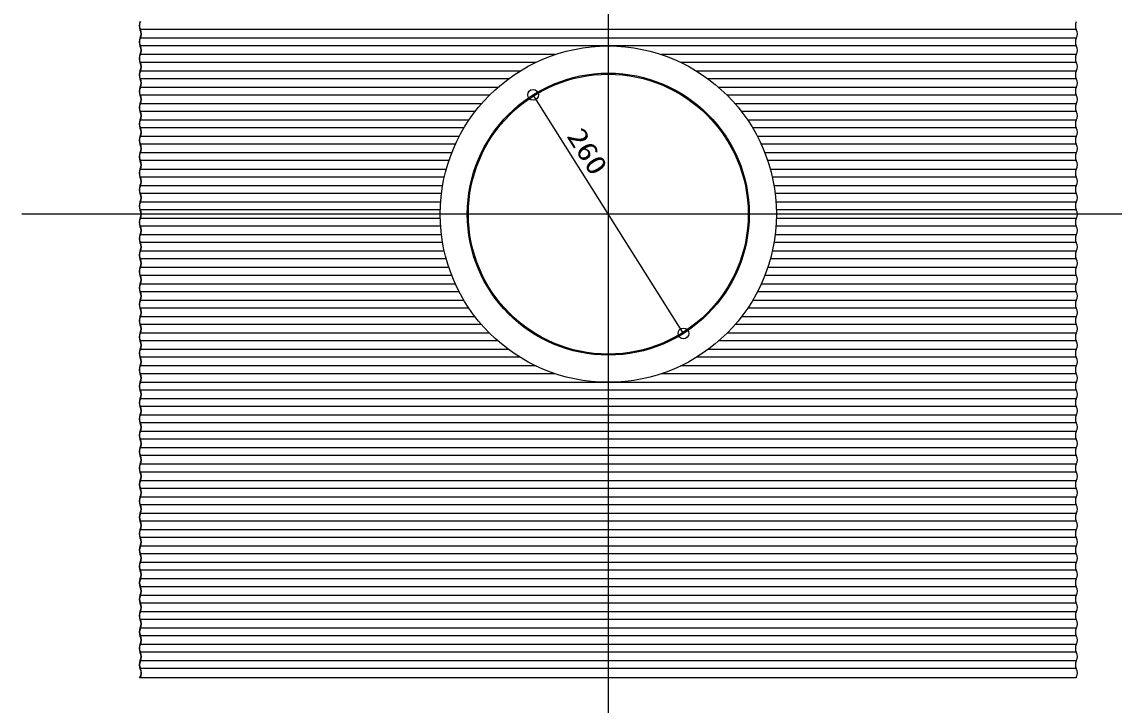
# Model space of a CAD drawing. Units: millimetres at full size; details may follow other scales. Extents: x -1447 to 1447, y -1005 to 1005.
# Drawn here: x -555 to 452, y -176 to 454 of the extents above; entities that cross this region are included whole.
import ezdxf
from ezdxf.enums import TextEntityAlignment as Align

# ---------------------------------------------------------------- set-up
doc = ezdxf.new("R2010")
doc.units = ezdxf.units.MM
doc.header["$LTSCALE"] = 10
doc.layers.add('F-F', color=134, linetype='Continuous')
doc.styles.add('ＭＳ ゴシック', font='')
doc.styles.get('ＭＳ ゴシック').set_extended_font_data('MS Gothic')

msp = doc.modelspace()

# ---------------------------------------------------------------- linework, layer by layer
at = {"layer": 'F-F', "color": 7}
for p, q in [((-14.15, 784.95), (-14.15, -760.1)), ((417.38, 447.23), (-445.59, 447.23)), ((417.38, 439.23), (-445.59, 439.23)), ((-14.15, 432.12), (-445.59, 432.12)), ((-63.15, 424.13), (-445.59, 424.13)), ((417.38, 432.12), (-14.15, 432.12)), ((417.38, 424.13), (34.85, 424.13)), ((-80.79, 417.02), (-445.59, 417.02)), ((417.38, 417.02), (52.49, 417.02)), ((-95.48, 409.02), (-445.59, 409.02)), ((417.38, 409.02), (67.18, 409.02)), ((-106.02, 401.91), (-445.59, 401.91)), ((-116, 393.92), (-445.59, 393.92)), ((417.38, 401.91), (77.72, 401.91)), ((417.38, 393.92), (87.7, 393.92)), ((-123.62, 386.81), (-445.59, 386.81)), ((417.38, 386.81), (95.32, 386.81)), ((-131.09, 378.81), (-445.59, 378.81)), ((417.38, 378.81), (102.79, 378.81)), ((-136.91, 371.7), (-445.59, 371.7)), ((-142.68, 363.71), (-445.59, 363.71)), ((417.38, 371.7), (108.61, 371.7)), ((417.38, 363.71), (114.38, 363.71)), ((-147.19, 356.6), (-445.59, 356.6)), ((417.38, 356.6), (118.9, 356.6)), ((-151.66, 348.6), (-445.59, 348.6)), ((417.38, 348.6), (123.36, 348.6)), ((-155.13, 341.49), (-445.59, 341.49)), ((-158.52, 333.5), (-445.59, 333.5)), ((417.38, 341.49), (126.83, 341.49)), ((417.38, 333.5), (130.22, 333.5)), ((-161.1, 326.39), (-445.59, 326.39)), ((417.38, 326.39), (132.8, 326.39)), ((-163.54, 318.39), (-445.59, 318.39)), ((417.38, 318.39), (135.24, 318.39)), ((-165.33, 311.28), (-445.59, 311.28)), ((-166.92, 303.29), (-445.59, 303.29)), ((417.38, 311.28), (137.03, 311.28)), ((417.38, 303.29), (138.62, 303.29)), ((-167.97, 296.18), (-445.59, 296.18)), ((417.38, 296.18), (139.67, 296.18)), ((-168.75, 288.18), (-445.59, 288.18)), ((417.38, 288.18), (140.45, 288.18)), ((526.58, 277.08), (-554.88, 277.08)), ((-169.1, 281.07), (-445.59, 281.07)), ((-169.1, 273.08), (-445.59, 273.08)), ((417.38, 281.07), (140.8, 281.07)), ((417.38, 273.08), (140.8, 273.08)), ((-168.75, 265.97), (-445.59, 265.97)), ((417.38, 265.97), (140.45, 265.97)), ((-167.97, 257.97), (-445.59, 257.97)), ((417.38, 257.97), (139.67, 257.97)), ((-166.92, 250.86), (-445.59, 250.86)), ((-165.33, 242.87), (-445.59, 242.87)), ((417.38, 242.87), (137.03, 242.87)), ((417.38, 250.86), (138.62, 250.86)), ((-163.54, 235.76), (-445.59, 235.76)), ((417.38, 235.76), (135.24, 235.76)), ((-161.1, 227.76), (-445.59, 227.76)), ((417.38, 227.76), (132.8, 227.76)), ((-158.52, 220.65), (-445.59, 220.65)), ((-155.13, 212.66), (-445.59, 212.66)), ((417.38, 212.66), (126.83, 212.66)), ((417.38, 220.65), (130.22, 220.65)), ((-151.66, 205.55), (-445.59, 205.55)), ((417.38, 205.55), (123.36, 205.55)), ((-147.19, 197.55), (-445.59, 197.55)), ((417.38, 197.55), (118.9, 197.55)), ((-142.68, 190.44), (-445.59, 190.44)), ((-136.91, 182.45), (-445.59, 182.45)), ((417.38, 182.45), (108.61, 182.45)), ((417.38, 190.44), (114.38, 190.44)), ((-131.09, 175.34), (-445.59, 175.34)), ((417.38, 175.34), (102.79, 175.34)), ((-123.62, 167.34), (-445.59, 167.34)), ((417.38, 167.34), (95.32, 167.34)), ((-116, 160.23), (-445.59, 160.23)), ((-106.02, 152.24), (-445.59, 152.24)), ((417.38, 152.24), (77.72, 152.24)), ((417.38, 160.23), (87.7, 160.23)), ((-95.48, 145.13), (-445.59, 145.13)), ((417.38, 145.13), (67.18, 145.13)), ((-80.79, 137.13), (-445.59, 137.13)), ((417.38, 137.13), (52.49, 137.13)), ((-63.15, 130.02), (-445.59, 130.02)), ((-14.15, 122.03), (-445.59, 122.03)), ((417.38, 122.03), (-14.15, 122.03)), ((417.38, 130.02), (34.85, 130.02)), ((417.38, 114.92), (-445.59, 114.92)), ((417.38, 106.92), (-445.59, 106.92)), ((417.38, 99.81), (-445.59, 99.81)), ((417.38, 91.82), (-445.59, 91.82)), ((417.38, 84.71), (-445.59, 84.71)), ((417.38, 76.71), (-445.59, 76.71)), ((417.38, 69.6), (-445.59, 69.6)), ((417.38, 61.61), (-445.59, 61.61)), ((417.38, 54.5), (-445.59, 54.5)), ((417.38, 46.5), (-445.59, 46.5)), ((417.38, 39.39), (-445.59, 39.39)), ((417.38, 31.4), (-445.59, 31.4)), ((417.38, 24.29), (-445.59, 24.29)), ((417.38, 16.29), (-445.59, 16.29)), ((417.38, 9.18), (-445.59, 9.18)), ((417.38, 1.19), (-445.59, 1.19)), ((417.38, -5.92), (-445.59, -5.92)), ((417.38, -13.92), (-445.59, -13.92)), ((417.38, -21.03), (-445.59, -21.03)), ((417.38, -29.02), (-445.59, -29.02)), ((417.38, -36.13), (-445.59, -36.13)), ((417.38, -44.13), (-445.59, -44.13)), ((417.38, -51.24), (-445.59, -51.24)), ((417.38, -59.23), (-445.59, -59.23)), ((417.38, -66.34), (-445.59, -66.34)), ((417.38, -74.34), (-445.59, -74.34)), ((417.38, -81.45), (-445.59, -81.45)), ((417.38, -89.44), (-445.59, -89.44)), ((417.38, -96.55), (-445.59, -96.55)), ((417.38, -104.55), (-445.59, -104.55)), ((417.38, -111.66), (-445.59, -111.66)), ((417.38, -119.65), (-445.59, -119.65)), ((417.38, -126.76), (-445.59, -126.76)), ((417.38, -134.76), (-445.59, -134.76)), ((417.38, -141.87), (-445.59, -141.87))]:
    msp.add_line(p, q, dxfattribs=at)
at = {"layer": 'F-F', "color": 4}
msp.add_line((55.19, 167.11), (-83.48, 387.04), dxfattribs=at)
at = {"layer": 'F-F'}
msp.add_line((417.12, -150.42), (-446.3, -150.42), dxfattribs=at)
for radius in [155, 130, 129]:
    msp.add_circle((-14.15, 277.08), radius, dxfattribs=at)
at = {"layer": 'F-F', "color": 4}
for centre in [(-83.48, 387.04), (55.19, 167.11)]:
    msp.add_circle(centre, 5, dxfattribs=at)
at = {"layer": 'F-F'}
for centre, radius, start, end in [((-437.91, 450.78), 8.74, 152.7637, 207.2363), ((-438.69, 450.78), 7.77, 152.76406, 207.23594), ((424.29, 450.78), 7.77, 152.76373, 207.23627), ((-452.58, 443.23), 7.76, 332.76171, 27.23829), ((-453.36, 443.23), 8.74, 332.76363, 27.23637), ((409.61, 443.23), 8.74, 332.76261, 27.23739), ((-437.91, 435.68), 8.74, 152.76363, 207.23637), ((-438.69, 435.68), 7.77, 152.76406, 207.23594), ((424.29, 435.68), 7.77, 152.76373, 207.23627), ((-437.91, 420.57), 8.74, 152.76363, 207.23637), ((-438.69, 420.57), 7.77, 152.76406, 207.23594), ((-452.58, 428.13), 7.76, 332.76171, 27.23829), ((-453.36, 428.13), 8.74, 332.76363, 27.23637), ((424.29, 420.57), 7.77, 152.76373, 207.23627), ((409.61, 428.13), 8.74, 332.76261, 27.23739), ((-452.58, 413.02), 7.76, 332.76177, 27.23823), ((-453.36, 413.02), 8.74, 332.76363, 27.23637), ((409.61, 413.02), 8.74, 332.76261, 27.23739), ((-437.91, 405.47), 8.74, 152.76363, 207.23637), ((-438.69, 405.47), 7.77, 152.76406, 207.23594), ((424.29, 405.47), 7.77, 152.76373, 207.23627), ((-437.91, 390.36), 8.74, 152.76363, 207.23637), ((-438.69, 390.36), 7.77, 152.76403, 207.23597), ((-452.58, 397.92), 7.76, 332.76174, 27.23826), ((-453.36, 397.92), 8.74, 332.76367, 27.23633), ((424.29, 390.36), 7.77, 152.7637, 207.2363), ((409.61, 397.92), 8.74, 332.76265, 27.23735), ((-452.58, 382.81), 7.76, 332.76174, 27.23826), ((-453.36, 382.81), 8.74, 332.76363, 27.23637), ((409.61, 382.81), 8.74, 332.76261, 27.23739), ((-437.91, 375.26), 8.74, 152.76363, 207.23637), ((-438.69, 375.26), 7.77, 152.76406, 207.23594), ((424.29, 375.26), 7.77, 152.76373, 207.23627), ((-437.91, 360.15), 8.74, 152.76363, 207.23637), ((-438.69, 360.15), 7.77, 152.76406, 207.23594), ((-452.58, 367.71), 7.76, 332.76177, 27.23823), ((-453.36, 367.71), 8.74, 332.76363, 27.23637), ((424.29, 360.15), 7.77, 152.76373, 207.23627), ((409.61, 367.71), 8.74, 332.76261, 27.23739), ((-452.58, 352.6), 7.76, 332.76177, 27.23823), ((-453.36, 352.6), 8.74, 332.76363, 27.23637), ((409.61, 352.6), 8.74, 332.76261, 27.23739), ((-437.91, 345.05), 8.74, 152.76363, 207.23637), ((-438.69, 345.05), 7.77, 152.76403, 207.23597), ((424.29, 345.05), 7.77, 152.7637, 207.2363), ((-437.91, 329.94), 8.74, 152.76363, 207.23637), ((-438.69, 329.94), 7.77, 152.76404, 207.23596), ((-452.58, 337.5), 7.76, 332.76178, 27.23822), ((-453.36, 337.5), 8.74, 332.76363, 27.23637), ((424.29, 329.94), 7.77, 152.76371, 207.23629), ((409.61, 337.5), 8.74, 332.76262, 27.23738), ((-452.58, 322.39), 7.76, 332.76174, 27.23826), ((-453.36, 322.39), 8.74, 332.76363, 27.23637), ((409.61, 322.39), 8.74, 332.76261, 27.23739), ((-437.91, 314.84), 8.74, 152.76363, 207.23637), ((-438.69, 314.84), 7.77, 152.76404, 207.23596), ((424.29, 314.84), 7.77, 152.76371, 207.23629), ((-437.91, 299.73), 8.74, 152.76363, 207.23637), ((-438.69, 299.73), 7.77, 152.76404, 207.23596), ((-452.58, 307.29), 7.76, 332.76177, 27.23823), ((-453.36, 307.29), 8.74, 332.76364, 27.23636), ((424.29, 299.73), 7.77, 152.76371, 207.23629), ((409.61, 307.29), 8.74, 332.76262, 27.23738), ((-452.58, 292.18), 7.76, 332.76175, 27.23825), ((-453.36, 292.18), 8.74, 332.76363, 27.23637), ((409.61, 292.18), 8.74, 332.76261, 27.23739), ((-437.91, 284.63), 8.74, 152.76364, 207.23636), ((-438.69, 284.63), 7.77, 152.76404, 207.23596), ((424.29, 284.63), 7.77, 152.76371, 207.23629), ((-437.91, 269.52), 8.74, 152.76364, 207.23636), ((-438.69, 269.52), 7.77, 152.76404, 207.23596), ((-452.58, 277.08), 7.76, 332.76175, 27.23825), ((-453.36, 277.08), 8.74, 332.76364, 27.23636), ((424.29, 269.52), 7.77, 152.76371, 207.23629), ((409.61, 277.08), 8.74, 332.76262, 27.23738), ((-452.58, 261.97), 7.76, 332.76175, 27.23825), ((-453.36, 261.97), 8.74, 332.76363, 27.23637), ((409.61, 261.97), 8.74, 332.76261, 27.23739), ((-437.91, 254.42), 8.74, 152.76363, 207.23637), ((-438.69, 254.42), 7.77, 152.76404, 207.23596), ((424.29, 254.42), 7.77, 152.76371, 207.23629), ((-437.91, 239.31), 8.74, 152.76363, 207.23637), ((-438.69, 239.31), 7.77, 152.76404, 207.23596), ((-452.58, 246.87), 7.76, 332.76177, 27.23823), ((-453.36, 246.87), 8.74, 332.76364, 27.23636), ((424.29, 239.31), 7.77, 152.76371, 207.23629), ((409.61, 246.87), 8.74, 332.76262, 27.23738), ((-452.58, 231.76), 7.76, 332.76174, 27.23826), ((-453.36, 231.76), 8.74, 332.76363, 27.23637), ((409.61, 231.76), 8.74, 332.76261, 27.23739), ((-437.91, 224.21), 8.74, 152.76363, 207.23637), ((-438.69, 224.21), 7.77, 152.76404, 207.23596), ((424.29, 224.21), 7.77, 152.76371, 207.23629), ((-437.91, 209.1), 8.74, 152.76363, 207.23637), ((-438.69, 209.1), 7.77, 152.76403, 207.23597), ((-452.58, 216.66), 7.76, 332.76178, 27.23822), ((-453.36, 216.66), 8.74, 332.76363, 27.23637), ((424.29, 209.1), 7.77, 152.7637, 207.2363), ((409.61, 216.66), 8.74, 332.76262, 27.23738), ((-452.58, 201.55), 7.76, 332.76177, 27.23823), ((-453.36, 201.55), 8.74, 332.76363, 27.23637), ((409.61, 201.55), 8.74, 332.76261, 27.23739), ((-437.91, 194), 8.74, 152.76363, 207.23637), ((-438.69, 194), 7.77, 152.76406, 207.23594), ((424.29, 194), 7.77, 152.76373, 207.23627), ((-437.91, 178.89), 8.74, 152.76363, 207.23637), ((-438.69, 178.89), 7.77, 152.76406, 207.23594), ((-452.58, 186.45), 7.76, 332.76177, 27.23823), ((-453.36, 186.45), 8.74, 332.76363, 27.23637), ((424.29, 178.89), 7.77, 152.76373, 207.23627), ((409.61, 186.45), 8.74, 332.76261, 27.23739), ((-452.58, 171.34), 7.76, 332.76174, 27.23826), ((-453.36, 171.34), 8.74, 332.76363, 27.23637), ((409.61, 171.34), 8.74, 332.76261, 27.23739), ((-437.91, 163.79), 8.74, 152.76363, 207.23637), ((-438.69, 163.79), 7.77, 152.76403, 207.23597), ((424.29, 163.79), 7.77, 152.7637, 207.2363), ((-437.91, 148.68), 8.74, 152.76363, 207.23637), ((-438.69, 148.68), 7.77, 152.76406, 207.23594), ((-452.58, 156.24), 7.76, 332.76174, 27.23826), ((-453.36, 156.24), 8.74, 332.76367, 27.23633), ((424.29, 148.68), 7.77, 152.76373, 207.23627), ((409.61, 156.24), 8.74, 332.76265, 27.23735), ((-452.58, 141.13), 7.76, 332.76177, 27.23823), ((-453.36, 141.13), 8.74, 332.76363, 27.23637), ((409.61, 141.13), 8.74, 332.76261, 27.23739), ((-437.91, 133.58), 8.74, 152.76363, 207.23637), ((-438.69, 133.58), 7.77, 152.76406, 207.23594), ((424.29, 133.58), 7.77, 152.76373, 207.23627), ((-437.91, 118.47), 8.74, 152.76363, 207.23637), ((-438.69, 118.47), 7.77, 152.76406, 207.23594), ((-452.58, 126.03), 7.76, 332.76171, 27.23829), ((-453.36, 126.03), 8.74, 332.76363, 27.23637), ((424.29, 118.47), 7.77, 152.76373, 207.23627), ((409.61, 126.03), 8.74, 332.76261, 27.23739), ((-452.58, 110.92), 7.76, 332.76171, 27.23829), ((-453.36, 110.92), 8.74, 332.76363, 27.23637), ((409.61, 110.92), 8.74, 332.76261, 27.23739), ((-437.91, 103.37), 8.74, 152.7637, 207.2363), ((-438.69, 103.37), 7.77, 152.76406, 207.23594), ((424.29, 103.37), 7.77, 152.76373, 207.23627), ((-437.91, 88.26), 8.74, 152.76363, 207.23637), ((-438.69, 88.26), 7.77, 152.76406, 207.23594), ((-452.58, 95.82), 7.76, 332.76171, 27.23829), ((-453.36, 95.82), 8.74, 332.76363, 27.23637), ((424.29, 88.26), 7.77, 152.76373, 207.23627), ((409.61, 95.82), 8.74, 332.76261, 27.23739), ((-452.58, 80.71), 7.76, 332.76171, 27.23829), ((-453.36, 80.71), 8.74, 332.76363, 27.23637), ((409.61, 80.71), 8.74, 332.76261, 27.23739), ((-437.91, 73.16), 8.74, 152.76363, 207.23637), ((-438.69, 73.16), 7.77, 152.76406, 207.23594), ((424.29, 73.16), 7.77, 152.76373, 207.23627), ((-437.91, 58.05), 8.74, 152.76363, 207.23637), ((-438.69, 58.05), 7.77, 152.76406, 207.23594), ((-452.58, 65.61), 7.76, 332.76177, 27.23823), ((-453.36, 65.61), 8.74, 332.76363, 27.23637), ((424.29, 58.05), 7.77, 152.76373, 207.23627), ((409.61, 65.61), 8.74, 332.76261, 27.23739), ((-452.58, 50.5), 7.76, 332.76177, 27.23823), ((-453.36, 50.5), 8.74, 332.76363, 27.23637), ((409.61, 50.5), 8.74, 332.76261, 27.23739), ((-437.91, 42.95), 8.74, 152.76363, 207.23637), ((-438.69, 42.95), 7.77, 152.76406, 207.23594), ((424.29, 42.95), 7.77, 152.76373, 207.23627), ((-437.91, 27.84), 8.74, 152.76358, 207.23642), ((-438.68, 27.84), 7.77, 152.76409, 207.23591), ((-452.58, 35.4), 7.76, 332.76177, 27.23823), ((-453.36, 35.4), 8.74, 332.76363, 27.23637), ((424.29, 27.84), 7.77, 152.76375, 207.23625), ((409.61, 35.4), 8.74, 332.76261, 27.23739), ((-452.58, 20.29), 7.76, 332.76162, 27.23838), ((-453.36, 20.29), 8.74, 332.76368, 27.23632), ((409.61, 20.29), 8.74, 332.76266, 27.23734), ((-437.91, 12.74), 8.74, 152.76383, 207.23617), ((-438.69, 12.74), 7.77, 152.76403, 207.23597), ((424.29, 12.74), 7.77, 152.7637, 207.2363), ((-437.91, -2.37), 8.74, 152.76358, 207.23642), ((-438.68, -2.37), 7.77, 152.76409, 207.23591), ((-452.58, 5.19), 7.76, 332.76162, 27.23838), ((-453.36, 5.19), 8.74, 332.76368, 27.23632), ((424.29, -2.37), 7.77, 152.76375, 207.23625), ((409.61, 5.19), 8.74, 332.76266, 27.23734), ((-452.58, -9.92), 7.76, 332.7618, 27.2382), ((-453.36, -9.92), 8.74, 332.76358, 27.23642), ((409.61, -9.92), 8.74, 332.76256, 27.23744), ((-437.91, -17.47), 8.74, 152.76368, 207.23632), ((-438.69, -17.47), 7.77, 152.76403, 207.23597), ((424.29, -17.47), 7.77, 152.7637, 207.2363), ((-437.91, -32.58), 8.74, 152.76358, 207.23642), ((-438.68, -32.58), 7.77, 152.76409, 207.23591), ((-452.58, -25.02), 7.76, 332.76174, 27.23826), ((-453.36, -25.02), 8.74, 332.76368, 27.23632), ((424.29, -32.58), 7.77, 152.76375, 207.23625), ((409.61, -25.02), 8.74, 332.76266, 27.23734), ((-452.58, -40.13), 7.76, 332.7618, 27.2382), ((-453.36, -40.13), 8.74, 332.76358, 27.23642), ((409.61, -40.13), 8.74, 332.76256, 27.23744), ((-437.91, -47.68), 8.74, 152.76368, 207.23632), ((-438.69, -47.68), 7.77, 152.76391, 207.23609), ((424.29, -47.68), 7.77, 152.76358, 207.23642), ((-437.91, -62.79), 8.74, 152.76358, 207.23642), ((-438.68, -62.79), 7.77, 152.76409, 207.23591), ((-452.58, -55.23), 7.76, 332.76174, 27.23826), ((-453.36, -55.23), 8.74, 332.76368, 27.23632), ((424.29, -62.79), 7.77, 152.76375, 207.23625), ((409.61, -55.23), 8.74, 332.76266, 27.23734), ((-452.58, -70.34), 7.76, 332.7618, 27.2382), ((-453.36, -70.34), 8.74, 332.76358, 27.23642), ((409.61, -70.34), 8.74, 332.76256, 27.23744), ((-437.91, -77.89), 8.74, 152.76358, 207.23642), ((-438.68, -77.89), 7.77, 152.76409, 207.23591), ((424.29, -77.89), 7.77, 152.76375, 207.23625), ((-437.91, -93), 8.74, 152.76368, 207.23632), ((-438.69, -93), 7.77, 152.76391, 207.23609), ((-452.58, -85.44), 7.76, 332.76174, 27.23826), ((-453.36, -85.44), 8.74, 332.76368, 27.23632), ((424.29, -93), 7.77, 152.76358, 207.23642), ((409.61, -85.44), 8.74, 332.76266, 27.23734), ((-452.58, -100.55), 7.76, 332.7618, 27.2382), ((-453.36, -100.55), 8.74, 332.76358, 27.23642), ((409.61, -100.55), 8.74, 332.76256, 27.23744), ((-437.91, -108.1), 8.74, 152.76358, 207.23642), ((-438.68, -108.1), 7.77, 152.76409, 207.23591), ((424.29, -108.1), 7.77, 152.76375, 207.23625), ((-437.91, -123.21), 8.74, 152.76368, 207.23632), ((-438.69, -123.21), 7.77, 152.76403, 207.23597), ((-452.58, -115.65), 7.76, 332.76174, 27.23826), ((-453.36, -115.65), 8.74, 332.76368, 27.23632), ((424.29, -123.21), 7.77, 152.7637, 207.2363), ((409.61, -115.65), 8.74, 332.76266, 27.23734), ((-452.58, -130.76), 7.76, 332.7618, 27.2382), ((-453.36, -130.76), 8.74, 332.76358, 27.23642), ((409.61, -130.76), 8.74, 332.76256, 27.23744), ((-437.91, -138.31), 8.74, 152.76358, 207.23642), ((-438.68, -138.31), 7.77, 152.76409, 207.23591), ((424.29, -138.31), 7.77, 152.76375, 207.23625), ((-452.58, -145.86), 7.76, 324.03924, 27.23838), ((-453.36, -145.86), 8.74, 328.53725, 27.23632), ((424.29, -153.42), 7.77, 152.7637, 157.33493), ((409.61, -145.86), 8.74, 332.76266, 27.23734)]:
    msp.add_arc(centre, radius, start, end, dxfattribs=at)

# ---------------------------------------------------------------- texts
at = {"layer": 'F-F', "color": 4, "style": 'ＭＳ ゴシック', "width": 1.2}
msp.add_text('260', height=18.33, rotation=302.232, dxfattribs=at).set_placement((-57.69, 346.13), align=Align.BOTTOM_LEFT)

doc.saveas('drawing.dxf')
